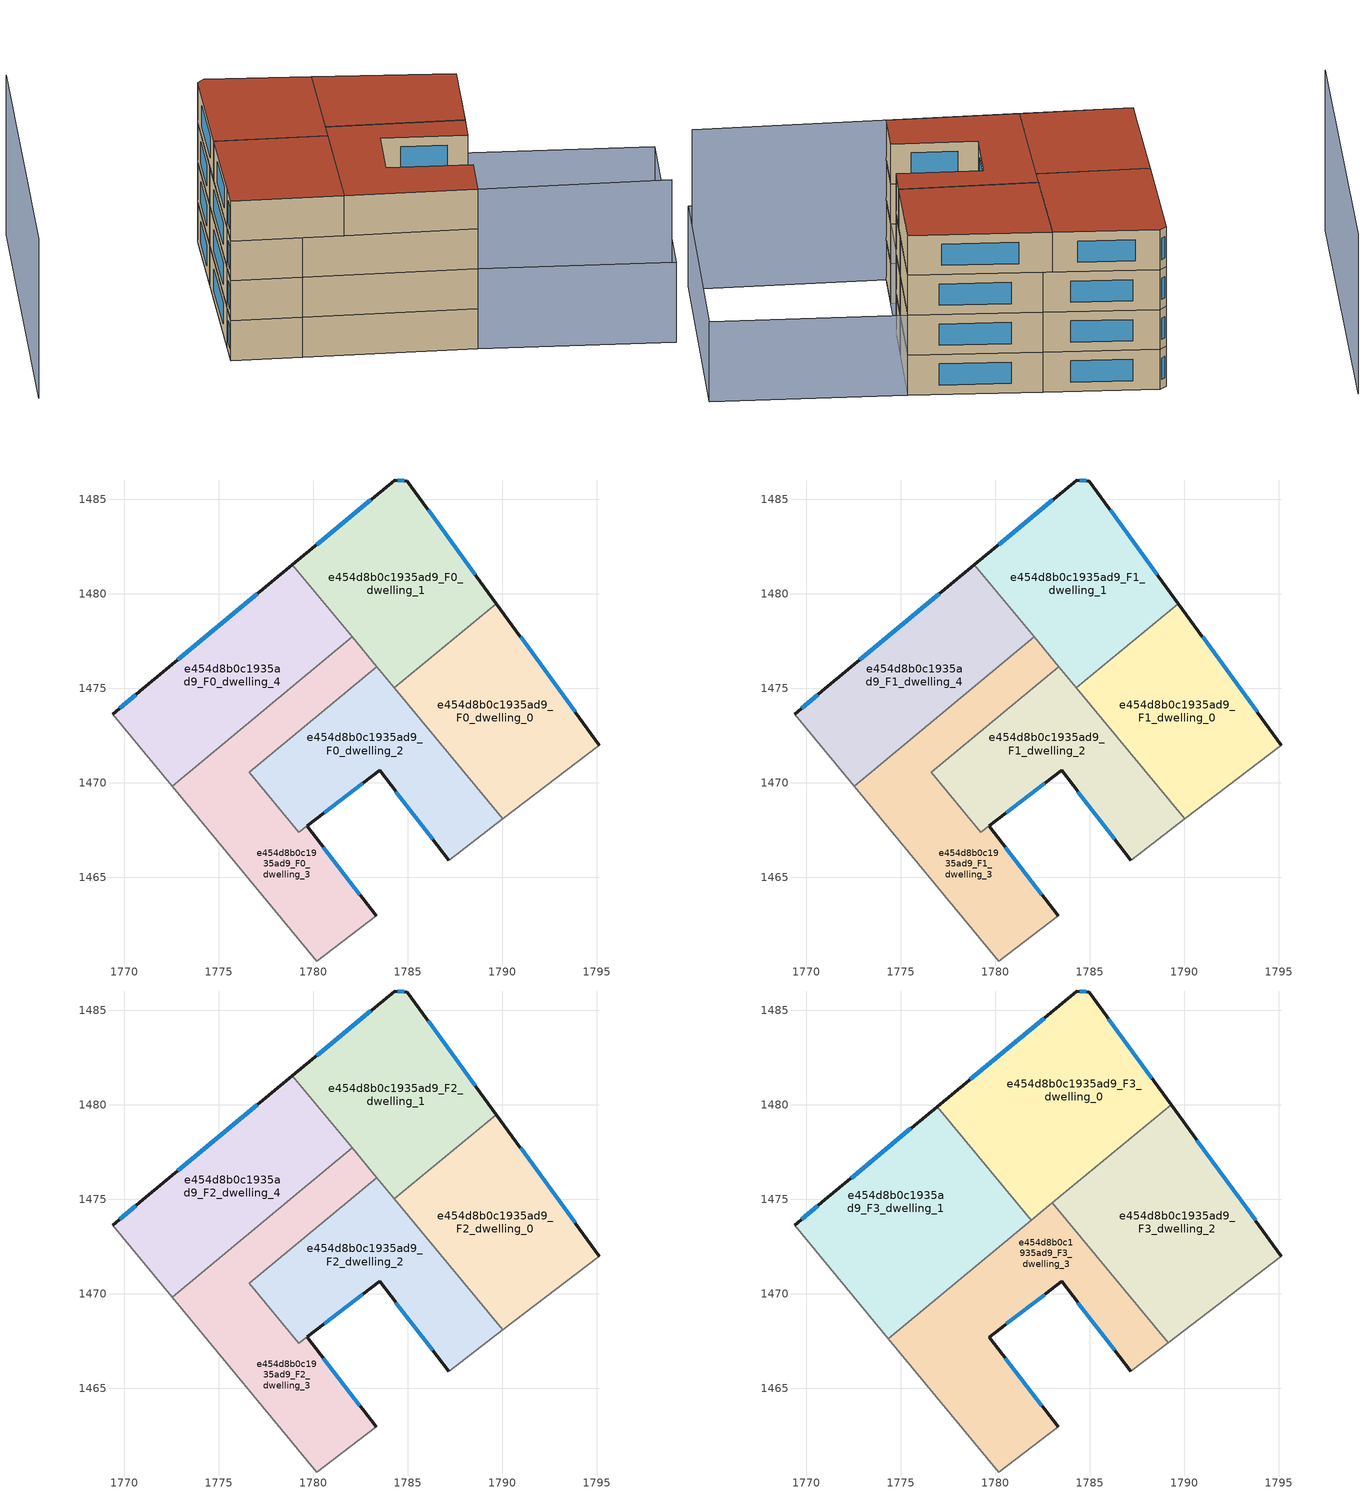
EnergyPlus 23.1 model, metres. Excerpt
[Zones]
e454d8b0c1935ad9_F0_dwelling_0
 floor ground (EU_floor_Construction): 1789.69,1479.49 1795.15,1472 1790.04,1468.09 1784.3,1475.02 z0
 wall outside (EU_wall_Construction): 1795.15,1472 1789.69,1479.49 z0:3
 wall adiabatic (EU_wall_Construction): 1790.04,1468.09 1795.15,1472 z0:3
 wall to e454d8b0c1935ad9_F0_dwelling_1 (EU_wall_Construction): 1789.69,1479.49 1784.3,1475.02 z0:3
 wall to e454d8b0c1935ad9_F0_dwelling_2 (EU_wall_Construction): 1784.3,1475.02 1790.04,1468.09 z0:3
 window (EU_Window_Construction): 1793.87,1473.76 1790.98,1477.73 z0.7:2.3
e454d8b0c1935ad9_F0_dwelling_1
 floor ground (EU_floor_Construction): 1784.97,1485.96 1789.69,1479.49 1784.3,1475.02 1778.91,1481.54 1784.33,1486.03 z0
 wall outside (EU_wall_Construction): 1789.69,1479.49 1784.97,1485.96 1784.33,1486.03 1778.91,1481.54 z0:3
 wall to e454d8b0c1935ad9_F0_dwelling_4 (EU_wall_Construction): 1778.91,1481.54 1782.07,1477.72 z0:3
 wall to e454d8b0c1935ad9_F0_dwelling_3 (EU_wall_Construction): 1782.07,1477.72 1783.36,1476.15 z0:3
 wall to e454d8b0c1935ad9_F0_dwelling_2 (EU_wall_Construction): 1783.36,1476.15 1784.3,1475.02 z0:3
 window (EU_Window_Construction): 1784.82,1485.98 1784.48,1486.01 / 1788.59,1481.01 1786.08,1484.44 / 1783.05,1484.97 1780.18,1482.59 z0.7:2.3
e454d8b0c1935ad9_F0_dwelling_2
 floor ground (EU_floor_Construction): 1783.36,1476.15 1790.04,1468.09 1787.22,1465.93 1787.18,1465.91 1783.52,1470.66 1779.24,1467.38 1776.61,1470.56 z0
 wall outside (EU_wall_Construction): 1779.68,1467.72 1783.52,1470.66 1787.18,1465.91 z0:3
 wall adiabatic (EU_wall_Construction): 1787.18,1465.91 1787.22,1465.93 1790.04,1468.09 z0:3
 wall to e454d8b0c1935ad9_F0_dwelling_3 (EU_wall_Construction): 1783.36,1476.15 1776.61,1470.56 1779.24,1467.38 1779.68,1467.72 z0:3
 window (EU_Window_Construction): 1784.38,1469.54 1786.32,1467.02 / 1780.58,1468.41 1782.62,1469.97 z0.7:2.3
e454d8b0c1935ad9_F0_dwelling_3
 floor ground (EU_floor_Construction): 1782.07,1477.72 1783.36,1476.15 1776.61,1470.56 1779.24,1467.38 1779.68,1467.72 1783.33,1462.96 1780.2,1460.57 1772.54,1469.83 z0
 wall outside (EU_wall_Construction): 1783.33,1462.96 1779.68,1467.71 z0:3
 wall adiabatic (EU_wall_Construction): 1772.54,1469.83 1780.2,1460.57 1783.33,1462.96 z0:3
 wall to e454d8b0c1935ad9_F0_dwelling_4 (EU_wall_Construction): 1782.07,1477.72 1772.54,1469.83 z0:3
 window (EU_Window_Construction): 1782.47,1464.08 1780.54,1466.6 z0.7:2.3
e454d8b0c1935ad9_F0_dwelling_4
 floor ground (EU_floor_Construction): 1778.91,1481.54 1782.07,1477.72 1772.54,1469.83 1769.38,1473.64 1770.98,1474.97 z0
 wall outside (EU_wall_Construction): 1778.91,1481.54 1770.98,1474.97 1769.38,1473.64 z0:3
 wall adiabatic (EU_wall_Construction): 1769.38,1473.64 1772.54,1469.83 z0:3
 window (EU_Window_Construction): 1770.6,1474.66 1769.76,1473.95 / 1777.04,1479.99 1772.84,1476.51 z0.7:2.3
e454d8b0c1935ad9_F1_dwelling_0
 floor to e454d8b0c1935ad9_F0_dwelling_0 (EU_floor_Construction): 1789.69,1479.49 1795.15,1472 1790.04,1468.09 1784.3,1475.02 z3
 wall outside (EU_wall_Construction): 1795.15,1472 1789.69,1479.49 z3:6
 wall adiabatic (EU_wall_Construction): 1790.04,1468.09 1795.15,1472 z3:6
 wall to e454d8b0c1935ad9_F1_dwelling_1 (EU_wall_Construction): 1789.69,1479.49 1784.3,1475.02 z3:6
 wall to e454d8b0c1935ad9_F1_dwelling_2 (EU_wall_Construction): 1784.3,1475.02 1790.04,1468.09 z3:6
 window (EU_Window_Construction): 1793.87,1473.76 1790.98,1477.73 z3.7:5.3
e454d8b0c1935ad9_F1_dwelling_1
 floor to e454d8b0c1935ad9_F0_dwelling_1 (EU_floor_Construction): 1784.97,1485.96 1789.69,1479.49 1784.3,1475.02 1778.91,1481.54 1784.33,1486.03 z3
 wall outside (EU_wall_Construction): 1789.69,1479.49 1784.97,1485.96 1784.33,1486.03 1778.91,1481.54 z3:6
 wall to e454d8b0c1935ad9_F1_dwelling_4 (EU_wall_Construction): 1778.91,1481.54 1782.07,1477.72 z3:6
 wall to e454d8b0c1935ad9_F1_dwelling_3 (EU_wall_Construction): 1782.07,1477.72 1783.36,1476.15 z3:6
 wall to e454d8b0c1935ad9_F1_dwelling_2 (EU_wall_Construction): 1783.36,1476.15 1784.3,1475.02 z3:6
 window (EU_Window_Construction): 1784.82,1485.98 1784.48,1486.01 / 1788.59,1481.01 1786.08,1484.44 / 1783.05,1484.97 1780.18,1482.59 z3.7:5.3
e454d8b0c1935ad9_F1_dwelling_2
 floor to e454d8b0c1935ad9_F0_dwelling_2 (EU_floor_Construction): 1783.36,1476.15 1790.04,1468.09 1787.22,1465.93 1787.18,1465.91 1783.52,1470.66 1779.24,1467.38 1776.61,1470.56 z3
 wall outside (EU_wall_Construction): 1779.68,1467.72 1783.52,1470.66 1787.18,1465.91 z3:6
 wall adiabatic (EU_wall_Construction): 1787.18,1465.91 1787.22,1465.93 1790.04,1468.09 z3:6
 wall to e454d8b0c1935ad9_F1_dwelling_3 (EU_wall_Construction): 1783.36,1476.15 1776.61,1470.56 1779.24,1467.38 1779.68,1467.72 z3:6
 window (EU_Window_Construction): 1784.38,1469.54 1786.32,1467.02 / 1780.58,1468.41 1782.62,1469.97 z3.7:5.3
e454d8b0c1935ad9_F1_dwelling_3
 floor to e454d8b0c1935ad9_F0_dwelling_3 (EU_floor_Construction): 1782.07,1477.72 1783.36,1476.15 1776.61,1470.56 1779.24,1467.38 1779.68,1467.71 1783.33,1462.96 1780.2,1460.57 1772.54,1469.83 z3
 wall outside (EU_wall_Construction): 1783.33,1462.96 1779.68,1467.71 z3:6
 wall adiabatic (EU_wall_Construction): 1772.54,1469.83 1780.2,1460.57 1783.33,1462.96 z3:6
 wall to e454d8b0c1935ad9_F1_dwelling_4 (EU_wall_Construction): 1782.07,1477.72 1772.54,1469.83 z3:6
 window (EU_Window_Construction): 1782.47,1464.08 1780.54,1466.6 z3.7:5.3
e454d8b0c1935ad9_F1_dwelling_4
 floor to e454d8b0c1935ad9_F0_dwelling_4 (EU_floor_Construction): 1778.91,1481.54 1782.07,1477.72 1772.54,1469.83 1769.38,1473.64 1770.98,1474.97 z3
 wall outside (EU_wall_Construction): 1778.91,1481.54 1770.98,1474.97 1769.38,1473.64 z3:6
 wall adiabatic (EU_wall_Construction): 1769.38,1473.64 1772.54,1469.83 z3:6
 window (EU_Window_Construction): 1770.6,1474.66 1769.76,1473.95 / 1777.04,1479.99 1772.84,1476.51 z3.7:5.3
e454d8b0c1935ad9_F2_dwelling_0
 floor to e454d8b0c1935ad9_F1_dwelling_0 (EU_floor_Construction): 1789.69,1479.49 1795.15,1472 1790.04,1468.09 1784.3,1475.02 z6
 wall outside (EU_wall_Construction): 1795.15,1472 1789.69,1479.49 z6:9
 wall adiabatic (EU_wall_Construction): 1790.04,1468.09 1795.15,1472 z6:9
 wall to e454d8b0c1935ad9_F2_dwelling_1 (EU_wall_Construction): 1789.69,1479.49 1784.3,1475.02 z6:9
 wall to e454d8b0c1935ad9_F2_dwelling_2 (EU_wall_Construction): 1784.3,1475.02 1790.04,1468.09 z6:9
 window (EU_Window_Construction): 1793.87,1473.76 1790.98,1477.73 z6.7:8.3
e454d8b0c1935ad9_F2_dwelling_1
 floor to e454d8b0c1935ad9_F1_dwelling_1 (EU_floor_Construction): 1784.97,1485.96 1789.69,1479.49 1784.3,1475.02 1778.91,1481.54 1784.33,1486.03 z6
 wall outside (EU_wall_Construction): 1789.69,1479.49 1784.97,1485.96 1784.33,1486.03 1778.91,1481.54 z6:9
 wall to e454d8b0c1935ad9_F2_dwelling_4 (EU_wall_Construction): 1778.91,1481.54 1782.07,1477.72 z6:9
 wall to e454d8b0c1935ad9_F2_dwelling_3 (EU_wall_Construction): 1782.07,1477.72 1783.36,1476.15 z6:9
 wall to e454d8b0c1935ad9_F2_dwelling_2 (EU_wall_Construction): 1783.36,1476.15 1784.3,1475.02 z6:9
 window (EU_Window_Construction): 1784.82,1485.98 1784.48,1486.01 / 1788.59,1481.01 1786.08,1484.44 / 1783.05,1484.97 1780.18,1482.59 z6.7:8.3
e454d8b0c1935ad9_F2_dwelling_2
 floor to e454d8b0c1935ad9_F1_dwelling_2 (EU_floor_Construction): 1783.36,1476.15 1790.04,1468.09 1787.22,1465.93 1787.18,1465.91 1783.52,1470.66 1779.24,1467.38 1776.61,1470.56 z6
 wall outside (EU_wall_Construction): 1779.68,1467.72 1783.52,1470.66 1787.18,1465.91 z6:9
 wall adiabatic (EU_wall_Construction): 1787.18,1465.91 1787.22,1465.93 1790.04,1468.09 z6:9
 wall to e454d8b0c1935ad9_F2_dwelling_3 (EU_wall_Construction): 1783.36,1476.15 1776.61,1470.56 1779.24,1467.38 1779.68,1467.72 z6:9
 window (EU_Window_Construction): 1784.38,1469.54 1786.32,1467.02 / 1780.58,1468.41 1782.62,1469.97 z6.7:8.3
 ceiling adiabatic (EU_roof_Construction): 1783.88,1475.53 1783.36,1476.15 1781.4,1474.53 1781.92,1473.9 z9
e454d8b0c1935ad9_F2_dwelling_3
 floor to e454d8b0c1935ad9_F1_dwelling_3 (EU_floor_Construction): 1782.07,1477.72 1783.36,1476.15 1776.61,1470.56 1779.24,1467.38 1779.68,1467.71 1783.33,1462.96 1780.2,1460.57 1772.54,1469.83 z6
 wall outside (EU_wall_Construction): 1783.33,1462.96 1779.68,1467.71 z6:9
 wall adiabatic (EU_wall_Construction): 1772.54,1469.83 1780.2,1460.57 1783.33,1462.96 z6:9
 wall to e454d8b0c1935ad9_F2_dwelling_4 (EU_wall_Construction): 1782.07,1477.72 1772.54,1469.83 z6:9
 window (EU_Window_Construction): 1782.47,1464.08 1780.54,1466.6 z6.7:8.3
e454d8b0c1935ad9_F2_dwelling_4
 floor to e454d8b0c1935ad9_F1_dwelling_4 (EU_floor_Construction): 1778.91,1481.54 1782.07,1477.72 1772.54,1469.83 1769.38,1473.64 1770.98,1474.97 z6
 wall outside (EU_wall_Construction): 1778.91,1481.54 1770.98,1474.97 1769.38,1473.64 z6:9
 wall adiabatic (EU_wall_Construction): 1769.38,1473.64 1772.54,1469.83 z6:9
 window (EU_Window_Construction): 1770.6,1474.66 1769.76,1473.95 / 1777.04,1479.99 1772.84,1476.51 z6.7:8.3
e454d8b0c1935ad9_F3_dwelling_0
 floor to e454d8b0c1935ad9_F2_dwelling_1 (EU_floor_Construction): 1784.97,1485.96 1789.31,1480.02 1783.89,1475.53 1778.91,1481.54 1784.33,1486.03 z9
 floor to e454d8b0c1935ad9_F2_dwelling_4 (EU_floor_Construction): 1778.91,1481.54 1782.07,1477.72 1780.1,1476.09 1776.94,1479.91 z9
 floor to e454d8b0c1935ad9_F2_dwelling_3 (EU_floor_Construction): 1782.07,1477.72 1783.36,1476.15 1781.4,1474.53 1780.1,1476.09 z9
 floor to e454d8b0c1935ad9_F2_dwelling_2 (EU_floor_Construction): 1783.36,1476.15 1783.88,1475.53 1781.92,1473.9 1781.4,1474.53 z9
 wall outside (EU_wall_Construction): 1789.31,1480.02 1784.97,1485.96 1784.33,1486.03 1776.94,1479.91 z9:12
 wall to e454d8b0c1935ad9_F3_dwelling_1 (EU_wall_Construction): 1776.94,1479.91 1781.92,1473.9 z9:12
 wall to e454d8b0c1935ad9_F3_dwelling_2 (EU_wall_Construction): 1783.02,1474.81 1789.31,1480.02 z9:12
 wall to e454d8b0c1935ad9_F3_dwelling_3 (EU_wall_Construction): 1781.92,1473.9 1783.02,1474.81 z9:12
 window (EU_Window_Construction): 1782.59,1484.59 1778.68,1481.35 / 1784.82,1485.98 1784.48,1486.01 / 1788.29,1481.41 1785.99,1484.57 z9.7:11.3
 roof outside (EU_roof_Construction): 1789.31,1480.02 1784.97,1485.96 1784.33,1486.03 1776.94,1479.91 1781.92,1473.9 z12
e454d8b0c1935ad9_F3_dwelling_1
 floor to e454d8b0c1935ad9_F2_dwelling_4 (EU_floor_Construction): 1776.94,1479.91 1780.1,1476.09 1772.54,1469.83 1769.38,1473.64 1770.98,1474.97 z9
 floor to e454d8b0c1935ad9_F2_dwelling_3 (EU_floor_Construction): 1780.1,1476.09 1781.4,1474.53 1776.61,1470.56 1777.13,1469.93 1774.36,1467.64 1772.54,1469.83 z9
 floor to e454d8b0c1935ad9_F2_dwelling_2 (EU_floor_Construction): 1781.4,1474.53 1781.92,1473.9 1777.13,1469.93 1776.61,1470.56 z9
 wall outside (EU_wall_Construction): 1776.94,1479.91 1770.98,1474.97 1769.38,1473.64 z9:12
 wall adiabatic (EU_wall_Construction): 1769.38,1473.64 1774.36,1467.63 z9:12
 wall to e454d8b0c1935ad9_F3_dwelling_3 (EU_wall_Construction): 1774.36,1467.63 1781.92,1473.9 z9:12
 window (EU_Window_Construction): 1775.54,1478.75 1772.38,1476.13 / 1770.6,1474.66 1769.76,1473.95 z9.7:11.3
 roof outside (EU_roof_Construction): 1781.92,1473.9 1776.94,1479.91 1770.98,1474.97 1769.38,1473.64 1774.36,1467.63 z12
e454d8b0c1935ad9_F3_dwelling_2
 floor to e454d8b0c1935ad9_F2_dwelling_0 (EU_floor_Construction): 1789.69,1479.49 1795.15,1472 1790.04,1468.09 1784.3,1475.02 z9
 floor to e454d8b0c1935ad9_F2_dwelling_2 (EU_floor_Construction): 1783.88,1475.52 1790.04,1468.09 1789.15,1467.41 1783.03,1474.81 z9
 floor to e454d8b0c1935ad9_F2_dwelling_1 (EU_floor_Construction): 1789.31,1480.02 1789.69,1479.49 1784.3,1475.02 1783.89,1475.53 z9
 wall outside (EU_wall_Construction): 1795.15,1472 1789.31,1480.02 z9:12
 wall adiabatic (EU_wall_Construction): 1789.15,1467.41 1795.15,1472 z9:12
 wall to e454d8b0c1935ad9_F3_dwelling_3 (EU_wall_Construction): 1783.03,1474.81 1789.15,1467.41 z9:12
 window (EU_Window_Construction): 1793.78,1473.88 1790.68,1478.13 z9.7:11.3
 roof outside (EU_roof_Construction): 1795.15,1472 1789.31,1480.02 1783.03,1474.81 1789.15,1467.41 z12
e454d8b0c1935ad9_F3_dwelling_3
 floor outside (EU_floor_Construction): 1783.52,1470.66 1779.68,1467.71 1779.24,1467.38 z9
 floor to e454d8b0c1935ad9_F2_dwelling_2 (EU_floor_Construction): 1783.03,1474.81 1789.15,1467.41 1787.18,1465.91 1783.52,1470.66 1779.24,1467.38 1777.13,1469.93 z9
 floor to e454d8b0c1935ad9_F2_dwelling_3 (EU_floor_Construction): 1779.68,1467.71 1783.33,1462.96 1780.2,1460.57 1774.36,1467.64 1777.13,1469.93 1779.24,1467.38 z9
 wall outside (EU_wall_Construction): 1783.33,1462.96 1779.68,1467.71 1783.52,1470.66 1787.18,1465.91 z9:12
 wall adiabatic (EU_wall_Construction): 1774.36,1467.63 1780.2,1460.57 1783.33,1462.96 / 1787.18,1465.91 1789.15,1467.41 z9:12
 window (EU_Window_Construction): 1782.47,1464.08 1780.54,1466.6 / 1784.38,1469.54 1786.32,1467.02 / 1780.58,1468.4 1782.62,1469.96 z9.7:11.3
 roof outside (EU_roof_Construction): 1787.18,1465.91 1789.15,1467.41 1783.03,1474.81 1774.36,1467.63 1780.2,1460.57 1783.33,1462.96 1779.68,1467.71 1783.52,1470.66 z12
shading: 1769.38,1473.64 1788.71,1450.32 / 1778.24,1497.67 1757.13,1481.31 z0:12; 1780.2,1460.57 1795.15,1472 / 1795.15,1472 1803.39,1461.22 / 1803.39,1461.22 1788.44,1449.79 / 1788.44,1449.79 1780.2,1460.57 z0:6
[Building]
EU S2 Campaign: North Axis=0; Terrain=City; Solar Distribution=FullExterior
[Site:Location]
Budapest.Ferenc.Liszt.Intl.AP: Latitude=47.437; Longitude=19.256; Time Zone=1; Elevation=185
[SizingPeriod:WeatherFileDays]
AnnualSizingPeriod: Begin Month=1; Begin Day of Month=1; End Month=12; End Day of Month=31; Day of Week for Start Day=Monday; Use Weather File Daylight Saving Period=No; Use Weather File Rain and Snow Indicators=No
[MATERIAL]
EU_InternalMass_Material: Roughness=MediumRough; Thickness=0.1; Conductivity=1; Density=1800; Specific Heat=900; Thermal Absorptance=0.9; Solar Absorptance=0.7; Visible Absorptance=0.7
[MATERIAL:NOMASS] Roughness=MediumRough; Thermal Absorptance=0.9; Solar Absorptance=0.7; Visible Absorptance=0.7
Name | Thermal Resistance
EU_wall_NoMass | 0.832559
EU_roof_NoMass | 1.39638
EU_floor_NoMass | 0.872794
[WINDOWMATERIAL:SIMPLEGLAZINGSYSTEM]
EU_Window_SimpleGlazing: UFactor=2.79869; Solar Heat Gain Coefficient=0.75; Visible Transmittance=0.75
[CONSTRUCTION]
EU_wall_Construction: EU_wall_NoMass
EU_roof_Construction: EU_roof_NoMass
EU_floor_Construction: EU_floor_NoMass
EU_Window_Construction: EU_Window_SimpleGlazing
EU_InternalMass_Construction: EU_InternalMass_Material
[ZONE] Type=1; Multiplier=1; Ceiling Height=autocalculate; Floor Area=autocalculate; Part of Total Floor Area=Yes
Name | Volume
e454d8b0c1935ad9_F0_dwelling_0; e454d8b0c1935ad9_F1_dwelling_0; e454d8b0c1935ad9_F2_dwelling_0 | 183.935
e454d8b0c1935ad9_F3_dwelling_0 | 229.922
e454d8b0c1935ad9_F0_dwelling_1; e454d8b0c1935ad9_F1_dwelling_1; e454d8b0c1935ad9_F2_dwelling_1 | 183.944
e454d8b0c1935ad9_F3_dwelling_1 | 229.94
e454d8b0c1935ad9_F0_dwelling_2; e454d8b0c1935ad9_F1_dwelling_2; e454d8b0c1935ad9_F2_dwelling_2 | 175.875
e454d8b0c1935ad9_F3_dwelling_2 | 229.936
e454d8b0c1935ad9_F0_dwelling_3 | 192.046
e454d8b0c1935ad9_F1_dwelling_3; e454d8b0c1935ad9_F2_dwelling_3 | 192.001
e454d8b0c1935ad9_F3_dwelling_3 | 229.954
e454d8b0c1935ad9_F0_dwelling_4; e454d8b0c1935ad9_F1_dwelling_4; e454d8b0c1935ad9_F2_dwelling_4 | 183.941
[INTERNALMASS] Construction=EU_InternalMass_Construction
Name | Zone or ZoneList | Surface Area
e454d8b0c1935ad9_F0_dwelling_0_EU_InternalMass | e454d8b0c1935ad9_F0_dwelling_0 | 61.3107
e454d8b0c1935ad9_F0_dwelling_1_EU_InternalMass | e454d8b0c1935ad9_F0_dwelling_1 | 61.316
e454d8b0c1935ad9_F0_dwelling_2_EU_InternalMass | e454d8b0c1935ad9_F0_dwelling_2 | 58.6378
e454d8b0c1935ad9_F0_dwelling_3_EU_InternalMass | e454d8b0c1935ad9_F0_dwelling_3 | 64.0033
e454d8b0c1935ad9_F0_dwelling_4_EU_InternalMass | e454d8b0c1935ad9_F0_dwelling_4 | 61.3142
e454d8b0c1935ad9_F1_dwelling_0_EU_InternalMass | e454d8b0c1935ad9_F1_dwelling_0 | 61.3107
e454d8b0c1935ad9_F1_dwelling_1_EU_InternalMass | e454d8b0c1935ad9_F1_dwelling_1 | 61.316
e454d8b0c1935ad9_F1_dwelling_2_EU_InternalMass | e454d8b0c1935ad9_F1_dwelling_2 | 58.6378
e454d8b0c1935ad9_F1_dwelling_3_EU_InternalMass | e454d8b0c1935ad9_F1_dwelling_3 | 64.0033
e454d8b0c1935ad9_F1_dwelling_4_EU_InternalMass | e454d8b0c1935ad9_F1_dwelling_4 | 61.3142
e454d8b0c1935ad9_F2_dwelling_0_EU_InternalMass | e454d8b0c1935ad9_F2_dwelling_0 | 61.3107
e454d8b0c1935ad9_F2_dwelling_1_EU_InternalMass | e454d8b0c1935ad9_F2_dwelling_1 | 61.316
e454d8b0c1935ad9_F2_dwelling_2_EU_InternalMass | e454d8b0c1935ad9_F2_dwelling_2 | 58.6378
e454d8b0c1935ad9_F2_dwelling_3_EU_InternalMass | e454d8b0c1935ad9_F2_dwelling_3 | 64.0033
e454d8b0c1935ad9_F2_dwelling_4_EU_InternalMass | e454d8b0c1935ad9_F2_dwelling_4 | 61.3142
e454d8b0c1935ad9_F3_dwelling_0_EU_InternalMass | e454d8b0c1935ad9_F3_dwelling_0 | 76.6407
e454d8b0c1935ad9_F3_dwelling_1_EU_InternalMass | e454d8b0c1935ad9_F3_dwelling_1 | 76.6466
e454d8b0c1935ad9_F3_dwelling_2_EU_InternalMass | e454d8b0c1935ad9_F3_dwelling_2 | 76.6454
e454d8b0c1935ad9_F3_dwelling_3_EU_InternalMass | e454d8b0c1935ad9_F3_dwelling_3 | 76.6514
[OTHEREQUIPMENT] Fuel Type=Electricity; Design Level Calculation Method=Watts/Area; Power per Zone Floor Area=1; Fraction Latent=0; Fraction Radiant=0; Fraction Lost=0; Carbon Dioxide Generation Rate=0; EndUse Subcategory=EU_Step8_InternalGains
Name | Zone or ZoneList or Space or SpaceList | Schedule
EU_Step8_InternalGain_e454d8b0c1935ad9_F0_dwelling_0_f000 | e454d8b0c1935ad9_F0_dwelling_0 | EU_Step8_GainSchedule_e454d8b0c1935ad9_F0_dwelling_0_f000
EU_Step8_InternalGain_e454d8b0c1935ad9_F0_dwelling_1_f000 | e454d8b0c1935ad9_F0_dwelling_1 | EU_Step8_GainSchedule_e454d8b0c1935ad9_F0_dwelling_1_f000
EU_Step8_InternalGain_e454d8b0c1935ad9_F0_dwelling_2_f000 | e454d8b0c1935ad9_F0_dwelling_2 | EU_Step8_GainSchedule_e454d8b0c1935ad9_F0_dwelling_2_f000
EU_Step8_InternalGain_e454d8b0c1935ad9_F0_dwelling_3_f000 | e454d8b0c1935ad9_F0_dwelling_3 | EU_Step8_GainSchedule_e454d8b0c1935ad9_F0_dwelling_3_f000
EU_Step8_InternalGain_e454d8b0c1935ad9_F0_dwelling_4_f000 | e454d8b0c1935ad9_F0_dwelling_4 | EU_Step8_GainSchedule_e454d8b0c1935ad9_F0_dwelling_4_f000
EU_Step8_InternalGain_e454d8b0c1935ad9_F1_dwelling_0_f000 | e454d8b0c1935ad9_F1_dwelling_0 | EU_Step8_GainSchedule_e454d8b0c1935ad9_F1_dwelling_0_f000
EU_Step8_InternalGain_e454d8b0c1935ad9_F1_dwelling_1_f000 | e454d8b0c1935ad9_F1_dwelling_1 | EU_Step8_GainSchedule_e454d8b0c1935ad9_F1_dwelling_1_f000
EU_Step8_InternalGain_e454d8b0c1935ad9_F1_dwelling_2_f000 | e454d8b0c1935ad9_F1_dwelling_2 | EU_Step8_GainSchedule_e454d8b0c1935ad9_F1_dwelling_2_f000
EU_Step8_InternalGain_e454d8b0c1935ad9_F1_dwelling_3_f000 | e454d8b0c1935ad9_F1_dwelling_3 | EU_Step8_GainSchedule_e454d8b0c1935ad9_F1_dwelling_3_f000
EU_Step8_InternalGain_e454d8b0c1935ad9_F1_dwelling_4_f000 | e454d8b0c1935ad9_F1_dwelling_4 | EU_Step8_GainSchedule_e454d8b0c1935ad9_F1_dwelling_4_f000
EU_Step8_InternalGain_e454d8b0c1935ad9_F2_dwelling_0_f000 | e454d8b0c1935ad9_F2_dwelling_0 | EU_Step8_GainSchedule_e454d8b0c1935ad9_F2_dwelling_0_f000
EU_Step8_InternalGain_e454d8b0c1935ad9_F2_dwelling_1_f000 | e454d8b0c1935ad9_F2_dwelling_1 | EU_Step8_GainSchedule_e454d8b0c1935ad9_F2_dwelling_1_f000
EU_Step8_InternalGain_e454d8b0c1935ad9_F2_dwelling_2_f000 | e454d8b0c1935ad9_F2_dwelling_2 | EU_Step8_GainSchedule_e454d8b0c1935ad9_F2_dwelling_2_f000
EU_Step8_InternalGain_e454d8b0c1935ad9_F2_dwelling_3_f000 | e454d8b0c1935ad9_F2_dwelling_3 | EU_Step8_GainSchedule_e454d8b0c1935ad9_F2_dwelling_3_f000
EU_Step8_InternalGain_e454d8b0c1935ad9_F2_dwelling_4_f000 | e454d8b0c1935ad9_F2_dwelling_4 | EU_Step8_GainSchedule_e454d8b0c1935ad9_F2_dwelling_4_f000
EU_Step8_InternalGain_e454d8b0c1935ad9_F3_dwelling_0_f000 | e454d8b0c1935ad9_F3_dwelling_0 | EU_Step8_GainSchedule_e454d8b0c1935ad9_F3_dwelling_0_f000
EU_Step8_InternalGain_e454d8b0c1935ad9_F3_dwelling_1_f000 | e454d8b0c1935ad9_F3_dwelling_1 | EU_Step8_GainSchedule_e454d8b0c1935ad9_F3_dwelling_1_f000
EU_Step8_InternalGain_e454d8b0c1935ad9_F3_dwelling_2_f000 | e454d8b0c1935ad9_F3_dwelling_2 | EU_Step8_GainSchedule_e454d8b0c1935ad9_F3_dwelling_2_f000
EU_Step8_InternalGain_e454d8b0c1935ad9_F3_dwelling_3_f000 | e454d8b0c1935ad9_F3_dwelling_3 | EU_Step8_GainSchedule_e454d8b0c1935ad9_F3_dwelling_3_f000
[ZONEVENTILATION:DESIGNFLOWRATE] Schedule=EU_AlwaysOn; Design Flow Rate Calculation Method=AirChanges/Hour; Air Changes per Hour=0.475469; Ventilation Type=Natural; Fan Pressure Rise=0; Fan Total Efficiency=1; Constant Term Coefficient=1; Temperature Term Coefficient=0; Velocity Term Coefficient=0; Velocity Squared Term Coefficient=0; Minimum Indoor Temperature=-100; Maximum Indoor Temperature=100; Delta Temperature=-100; Minimum Outdoor Temperature=-100; Maximum Outdoor Temperature=100; Maximum Wind Speed=40
Name | Zone or ZoneList or Space or SpaceList
EU_ConstantAir_e454d8b0c1935ad9_F0_dwelling_0 | e454d8b0c1935ad9_F0_dwelling_0
EU_ConstantAir_e454d8b0c1935ad9_F0_dwelling_1 | e454d8b0c1935ad9_F0_dwelling_1
EU_ConstantAir_e454d8b0c1935ad9_F0_dwelling_2 | e454d8b0c1935ad9_F0_dwelling_2
EU_ConstantAir_e454d8b0c1935ad9_F0_dwelling_3 | e454d8b0c1935ad9_F0_dwelling_3
EU_ConstantAir_e454d8b0c1935ad9_F0_dwelling_4 | e454d8b0c1935ad9_F0_dwelling_4
EU_ConstantAir_e454d8b0c1935ad9_F1_dwelling_0 | e454d8b0c1935ad9_F1_dwelling_0
EU_ConstantAir_e454d8b0c1935ad9_F1_dwelling_1 | e454d8b0c1935ad9_F1_dwelling_1
EU_ConstantAir_e454d8b0c1935ad9_F1_dwelling_2 | e454d8b0c1935ad9_F1_dwelling_2
EU_ConstantAir_e454d8b0c1935ad9_F1_dwelling_3 | e454d8b0c1935ad9_F1_dwelling_3
EU_ConstantAir_e454d8b0c1935ad9_F1_dwelling_4 | e454d8b0c1935ad9_F1_dwelling_4
EU_ConstantAir_e454d8b0c1935ad9_F2_dwelling_0 | e454d8b0c1935ad9_F2_dwelling_0
EU_ConstantAir_e454d8b0c1935ad9_F2_dwelling_1 | e454d8b0c1935ad9_F2_dwelling_1
EU_ConstantAir_e454d8b0c1935ad9_F2_dwelling_2 | e454d8b0c1935ad9_F2_dwelling_2
EU_ConstantAir_e454d8b0c1935ad9_F2_dwelling_3 | e454d8b0c1935ad9_F2_dwelling_3
EU_ConstantAir_e454d8b0c1935ad9_F2_dwelling_4 | e454d8b0c1935ad9_F2_dwelling_4
EU_ConstantAir_e454d8b0c1935ad9_F3_dwelling_0 | e454d8b0c1935ad9_F3_dwelling_0
EU_ConstantAir_e454d8b0c1935ad9_F3_dwelling_1 | e454d8b0c1935ad9_F3_dwelling_1
EU_ConstantAir_e454d8b0c1935ad9_F3_dwelling_2 | e454d8b0c1935ad9_F3_dwelling_2
EU_ConstantAir_e454d8b0c1935ad9_F3_dwelling_3 | e454d8b0c1935ad9_F3_dwelling_3
[HVACTEMPLATE:THERMOSTAT] Constant Heating Setpoint=20; Constant Cooling Setpoint=50
EU_HeatOnly_e454d8b0c1935ad9_F0_dwelling_0; EU_HeatOnly_e454d8b0c1935ad9_F0_dwelling_1; EU_HeatOnly_e454d8b0c1935ad9_F0_dwelling_2; EU_HeatOnly_e454d8b0c1935ad9_F0_dwelling_3; EU_HeatOnly_e454d8b0c1935ad9_F0_dwelling_4; EU_HeatOnly_e454d8b0c1935ad9_F1_dwelling_0; EU_HeatOnly_e454d8b0c1935ad9_F1_dwelling_1; EU_HeatOnly_e454d8b0c1935ad9_F1_dwelling_2; EU_HeatOnly_e454d8b0c1935ad9_F1_dwelling_3; EU_HeatOnly_e454d8b0c1935ad9_F1_dwelling_4; EU_HeatOnly_e454d8b0c1935ad9_F2_dwelling_0; EU_HeatOnly_e454d8b0c1935ad9_F2_dwelling_1; EU_HeatOnly_e454d8b0c1935ad9_F2_dwelling_2; EU_HeatOnly_e454d8b0c1935ad9_F2_dwelling_3; EU_HeatOnly_e454d8b0c1935ad9_F2_dwelling_4; EU_HeatOnly_e454d8b0c1935ad9_F3_dwelling_0; EU_HeatOnly_e454d8b0c1935ad9_F3_dwelling_1; EU_HeatOnly_e454d8b0c1935ad9_F3_dwelling_2; EU_HeatOnly_e454d8b0c1935ad9_F3_dwelling_3
[HVACTEMPLATE:ZONE:IDEALLOADSAIRSYSTEM] System Availability Schedule=EU_AlwaysOn; Maximum Heating Supply Air Temperature=50; Minimum Cooling Supply Air Temperature=13; Maximum Heating Supply Air Humidity Ratio=0.0156; Minimum Cooling Supply Air Humidity Ratio=0.0077; Heating Limit=NoLimit; Cooling Limit=NoLimit; Heating Availability Schedule=EU_AlwaysOn; Cooling Availability Schedule=EU_CoolingOff; Dehumidification Control Type=ConstantSensibleHeatRatio; Cooling Sensible Heat Ratio=0.7; Dehumidification Setpoint=60; Humidification Control Type=None; Humidification Setpoint=30; Outdoor Air Method=None; Outdoor Air Flow Rate per Person=0.00944; Outdoor Air Flow Rate per Zone Floor Area=0; Outdoor Air Flow Rate per Zone=0; Demand Controlled Ventilation Type=None; Outdoor Air Economizer Type=NoEconomizer; Heat Recovery Type=None; Sensible Heat Recovery Effectiveness=0.7; Latent Heat Recovery Effectiveness=0.65
Name | Template Thermostat
e454d8b0c1935ad9_F0_dwelling_0 | EU_HeatOnly_e454d8b0c1935ad9_F0_dwelling_0
e454d8b0c1935ad9_F0_dwelling_1 | EU_HeatOnly_e454d8b0c1935ad9_F0_dwelling_1
e454d8b0c1935ad9_F0_dwelling_2 | EU_HeatOnly_e454d8b0c1935ad9_F0_dwelling_2
e454d8b0c1935ad9_F0_dwelling_3 | EU_HeatOnly_e454d8b0c1935ad9_F0_dwelling_3
e454d8b0c1935ad9_F0_dwelling_4 | EU_HeatOnly_e454d8b0c1935ad9_F0_dwelling_4
e454d8b0c1935ad9_F1_dwelling_0 | EU_HeatOnly_e454d8b0c1935ad9_F1_dwelling_0
e454d8b0c1935ad9_F1_dwelling_1 | EU_HeatOnly_e454d8b0c1935ad9_F1_dwelling_1
e454d8b0c1935ad9_F1_dwelling_2 | EU_HeatOnly_e454d8b0c1935ad9_F1_dwelling_2
e454d8b0c1935ad9_F1_dwelling_3 | EU_HeatOnly_e454d8b0c1935ad9_F1_dwelling_3
e454d8b0c1935ad9_F1_dwelling_4 | EU_HeatOnly_e454d8b0c1935ad9_F1_dwelling_4
e454d8b0c1935ad9_F2_dwelling_0 | EU_HeatOnly_e454d8b0c1935ad9_F2_dwelling_0
e454d8b0c1935ad9_F2_dwelling_1 | EU_HeatOnly_e454d8b0c1935ad9_F2_dwelling_1
e454d8b0c1935ad9_F2_dwelling_2 | EU_HeatOnly_e454d8b0c1935ad9_F2_dwelling_2
e454d8b0c1935ad9_F2_dwelling_3 | EU_HeatOnly_e454d8b0c1935ad9_F2_dwelling_3
e454d8b0c1935ad9_F2_dwelling_4 | EU_HeatOnly_e454d8b0c1935ad9_F2_dwelling_4
e454d8b0c1935ad9_F3_dwelling_0 | EU_HeatOnly_e454d8b0c1935ad9_F3_dwelling_0
e454d8b0c1935ad9_F3_dwelling_1 | EU_HeatOnly_e454d8b0c1935ad9_F3_dwelling_1
e454d8b0c1935ad9_F3_dwelling_2 | EU_HeatOnly_e454d8b0c1935ad9_F3_dwelling_2
e454d8b0c1935ad9_F3_dwelling_3 | EU_HeatOnly_e454d8b0c1935ad9_F3_dwelling_3
[SIZING:ZONE] Zone Cooling Design Supply Air Temperature Input Method=SupplyAirTemperature; Zone Cooling Design Supply Air Temperature=13; Zone Heating Design Supply Air Temperature Input Method=SupplyAirTemperature; Zone Heating Design Supply Air Temperature=50; Zone Cooling Design Supply Air Humidity Ratio=0.008; Zone Heating Design Supply Air Humidity Ratio=0.008; Cooling Design Air Flow Method=DesignDay; Cooling Design Air Flow Rate=0; Cooling Minimum Air Flow per Zone Floor Area=0.000762; Cooling Minimum Air Flow=0; Cooling Minimum Air Flow Fraction=0.2; Heating Design Air Flow Method=DesignDay; Heating Design Air Flow Rate=0; Heating Maximum Air Flow per Zone Floor Area=0.002032; Heating Maximum Air Flow=0.141576; Heating Maximum Air Flow Fraction=0.3; Account for Dedicated Outdoor Air System=No; Dedicated Outdoor Air System Control Strategy=NeutralSupplyAir; Dedicated Outdoor Air Low Setpoint Temperature for Design=autosize; Dedicated Outdoor Air High Setpoint Temperature for Design=autosize; Zone Load Sizing Method=Sensible Load Only No Latent Load; Zone Latent Cooling Design Supply Air Humidity Ratio Input Method=HumidityRatioDifference; Zone Cooling Design Supply Air Humidity Ratio Difference=0.005; Zone Latent Heating Design Supply Air Humidity Ratio Input Method=HumidityRatioDifference; Zone Humidification Design Supply Air Humidity Ratio Difference=0.005
e454d8b0c1935ad9_F0_dwelling_0; e454d8b0c1935ad9_F0_dwelling_1; e454d8b0c1935ad9_F0_dwelling_2; e454d8b0c1935ad9_F0_dwelling_3; e454d8b0c1935ad9_F0_dwelling_4; e454d8b0c1935ad9_F1_dwelling_0; e454d8b0c1935ad9_F1_dwelling_1; e454d8b0c1935ad9_F1_dwelling_2; e454d8b0c1935ad9_F1_dwelling_3; e454d8b0c1935ad9_F1_dwelling_4; e454d8b0c1935ad9_F2_dwelling_0; e454d8b0c1935ad9_F2_dwelling_1; e454d8b0c1935ad9_F2_dwelling_2; e454d8b0c1935ad9_F2_dwelling_3; e454d8b0c1935ad9_F2_dwelling_4; e454d8b0c1935ad9_F3_dwelling_0; e454d8b0c1935ad9_F3_dwelling_1; e454d8b0c1935ad9_F3_dwelling_2; e454d8b0c1935ad9_F3_dwelling_3
[SCHEDULE:CONSTANT]
Name | Hourly Value
EU_AlwaysOn | 1
EU_CoolingOff | 0
[SCHEDULE:FILE] Column Number=1; Rows to Skip at Top=0; Number of Hours of Data=8760; Column Separator=Comma; Interpolate to Timestep=No; Minutes per Item=60; Adjust Schedule for Daylight Savings=Yes
Name | File
EU_Step8_GainSchedule_e454d8b0c1935ad9_F0_dwelling_0_f000 | ../../schedules/e454d8b0c1935ad9/e454d8b0c1935ad9_F0_dwelling_0_f000_gain.csv
EU_Step8_GainSchedule_e454d8b0c1935ad9_F0_dwelling_1_f000 | ../../schedules/e454d8b0c1935ad9/e454d8b0c1935ad9_F0_dwelling_1_f000_gain.csv
EU_Step8_GainSchedule_e454d8b0c1935ad9_F0_dwelling_2_f000 | ../../schedules/e454d8b0c1935ad9/e454d8b0c1935ad9_F0_dwelling_2_f000_gain.csv
EU_Step8_GainSchedule_e454d8b0c1935ad9_F0_dwelling_3_f000 | ../../schedules/e454d8b0c1935ad9/e454d8b0c1935ad9_F0_dwelling_3_f000_gain.csv
EU_Step8_GainSchedule_e454d8b0c1935ad9_F0_dwelling_4_f000 | ../../schedules/e454d8b0c1935ad9/e454d8b0c1935ad9_F0_dwelling_4_f000_gain.csv
EU_Step8_GainSchedule_e454d8b0c1935ad9_F1_dwelling_0_f000 | ../../schedules/e454d8b0c1935ad9/e454d8b0c1935ad9_F1_dwelling_0_f000_gain.csv
EU_Step8_GainSchedule_e454d8b0c1935ad9_F1_dwelling_1_f000 | ../../schedules/e454d8b0c1935ad9/e454d8b0c1935ad9_F1_dwelling_1_f000_gain.csv
EU_Step8_GainSchedule_e454d8b0c1935ad9_F1_dwelling_2_f000 | ../../schedules/e454d8b0c1935ad9/e454d8b0c1935ad9_F1_dwelling_2_f000_gain.csv
EU_Step8_GainSchedule_e454d8b0c1935ad9_F1_dwelling_3_f000 | ../../schedules/e454d8b0c1935ad9/e454d8b0c1935ad9_F1_dwelling_3_f000_gain.csv
EU_Step8_GainSchedule_e454d8b0c1935ad9_F1_dwelling_4_f000 | ../../schedules/e454d8b0c1935ad9/e454d8b0c1935ad9_F1_dwelling_4_f000_gain.csv
EU_Step8_GainSchedule_e454d8b0c1935ad9_F2_dwelling_0_f000 | ../../schedules/e454d8b0c1935ad9/e454d8b0c1935ad9_F2_dwelling_0_f000_gain.csv
EU_Step8_GainSchedule_e454d8b0c1935ad9_F2_dwelling_1_f000 | ../../schedules/e454d8b0c1935ad9/e454d8b0c1935ad9_F2_dwelling_1_f000_gain.csv
EU_Step8_GainSchedule_e454d8b0c1935ad9_F2_dwelling_2_f000 | ../../schedules/e454d8b0c1935ad9/e454d8b0c1935ad9_F2_dwelling_2_f000_gain.csv
EU_Step8_GainSchedule_e454d8b0c1935ad9_F2_dwelling_3_f000 | ../../schedules/e454d8b0c1935ad9/e454d8b0c1935ad9_F2_dwelling_3_f000_gain.csv
EU_Step8_GainSchedule_e454d8b0c1935ad9_F2_dwelling_4_f000 | ../../schedules/e454d8b0c1935ad9/e454d8b0c1935ad9_F2_dwelling_4_f000_gain.csv
EU_Step8_GainSchedule_e454d8b0c1935ad9_F3_dwelling_0_f000 | ../../schedules/e454d8b0c1935ad9/e454d8b0c1935ad9_F3_dwelling_0_f000_gain.csv
EU_Step8_GainSchedule_e454d8b0c1935ad9_F3_dwelling_1_f000 | ../../schedules/e454d8b0c1935ad9/e454d8b0c1935ad9_F3_dwelling_1_f000_gain.csv
EU_Step8_GainSchedule_e454d8b0c1935ad9_F3_dwelling_2_f000 | ../../schedules/e454d8b0c1935ad9/e454d8b0c1935ad9_F3_dwelling_2_f000_gain.csv
EU_Step8_GainSchedule_e454d8b0c1935ad9_F3_dwelling_3_f000 | ../../schedules/e454d8b0c1935ad9/e454d8b0c1935ad9_F3_dwelling_3_f000_gain.csv
